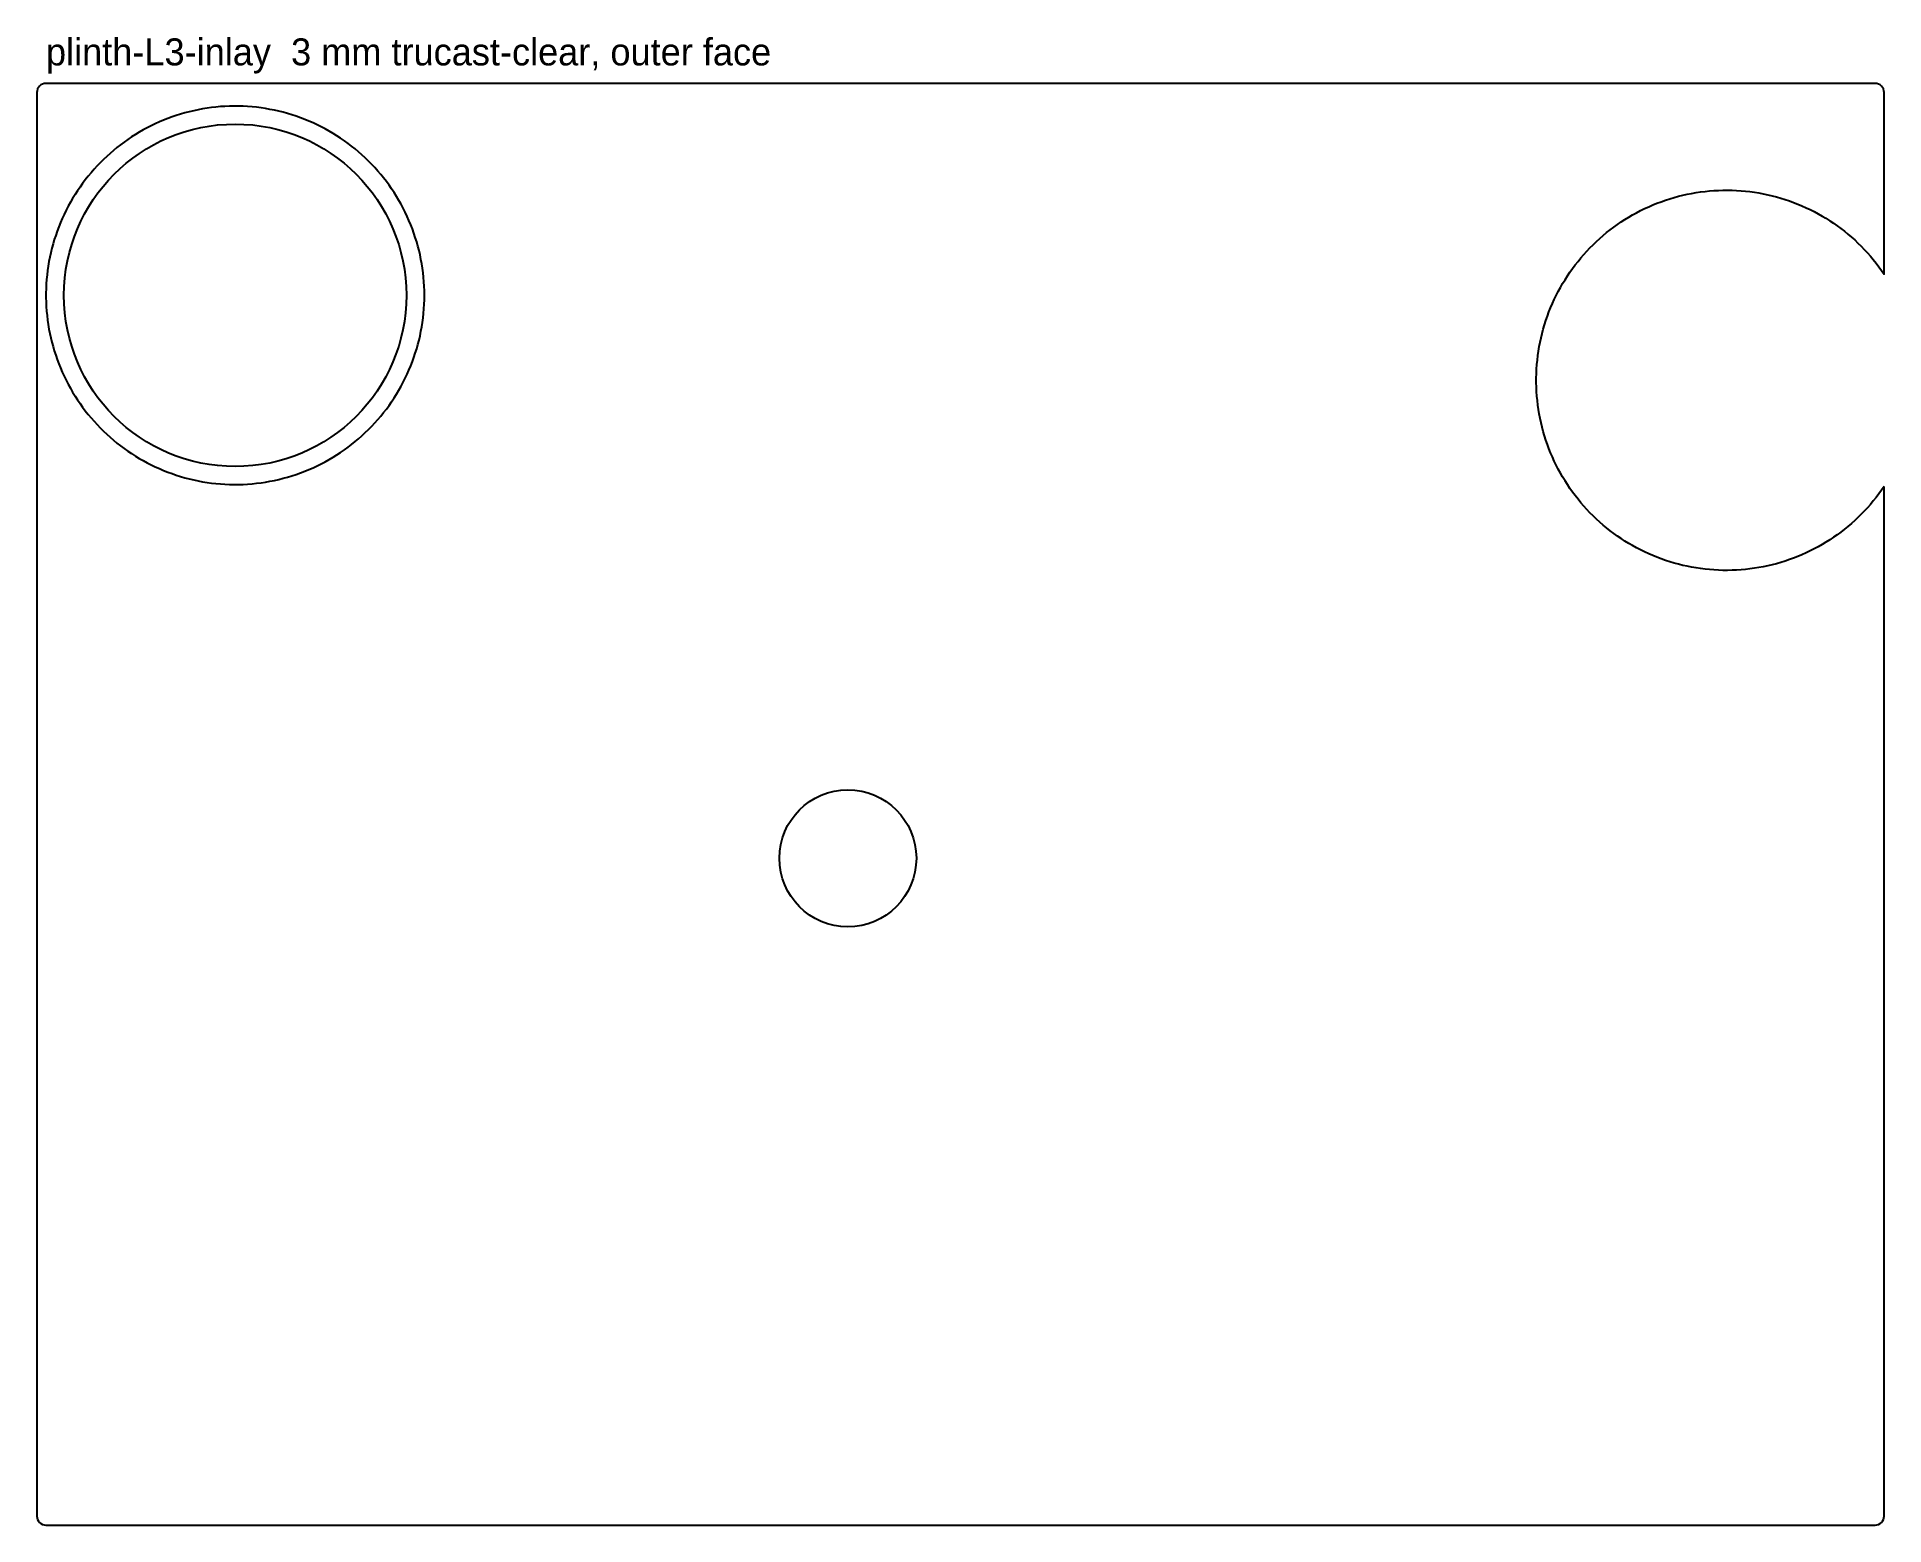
# Model space of a CAD drawing. Header units: millimetres. Extents: x 0 to 410, y 0 to 330.
import ezdxf

# ---------------------------------------------------------------- set-up
doc = ezdxf.new("R2010")
doc.units = ezdxf.units.MM
for name, color, linetype in [('CUT_INSIDE', 5, 'Continuous'), ('CUT_OUTSIDE', 1, 'Continuous'), ('NOTES', 7, 'Continuous'), ('POCKET_0.4MM', 3, 'Continuous')]:
    doc.layers.add(name, color=color, linetype=linetype)

msp = doc.modelspace()

# ---------------------------------------------------------------- linework, layer by layer
at = {"layer": 'CUT_INSIDE'}
for centre, radius in [((44, 272.97), 38), ((180, 148), 15.2)]:
    msp.add_circle(centre, radius, dxfattribs=at)
at = {"layer": 'CUT_OUTSIDE'}
msp.add_lwpolyline([(410, 230.53), (409.43, 229.71), (408.84, 228.9), (408.24, 228.1), (407.61, 227.32), (406.97, 226.56), (406.3, 225.81), (405.62, 225.07), (404.93, 224.36), (404.21, 223.65), (403.48, 222.97), (402.74, 222.3), (401.98, 221.66), (401.2, 221.03), (400.41, 220.41), (399.6, 219.82), (398.78, 219.25), (397.95, 218.69), (397.1, 218.16), (396.24, 217.65), (395.37, 217.15), (394.49, 216.68), (393.6, 216.23), (392.69, 215.8), (391.78, 215.39), (390.86, 215), (389.93, 214.64), (388.99, 214.29), (388.04, 213.97), (387.08, 213.68), (386.12, 213.4), (385.15, 213.15), (384.18, 212.92), (383.2, 212.71), (382.22, 212.53), (381.23, 212.37), (380.24, 212.23), (379.24, 212.12), (378.25, 212.03), (377.25, 211.97), (376.25, 211.93), (375.25, 211.91), (374.25, 211.92), (373.25, 211.94), (372.25, 212), (371.25, 212.08), (370.26, 212.18), (369.26, 212.3), (368.27, 212.45), (367.29, 212.62), (366.31, 212.81), (365.33, 213.03), (364.36, 213.27), (363.39, 213.54), (362.44, 213.82), (361.48, 214.13), (360.54, 214.46), (359.6, 214.82), (358.68, 215.19), (357.76, 215.59), (356.85, 216.01), (355.95, 216.45), (355.07, 216.91), (354.19, 217.4), (353.32, 217.9), (352.47, 218.42), (351.63, 218.97), (350.81, 219.53), (349.99, 220.12), (349.19, 220.72), (348.41, 221.34), (347.64, 221.98), (346.89, 222.64), (346.15, 223.31), (345.43, 224), (344.72, 224.71), (344.03, 225.44), (343.36, 226.18), (342.71, 226.94), (342.07, 227.71), (341.46, 228.5), (340.86, 229.3), (340.28, 230.12), (339.72, 230.95), (339.18, 231.79), (338.66, 232.65), (338.17, 233.52), (337.69, 234.4), (337.23, 235.29), (336.79, 236.19), (336.38, 237.1), (335.99, 238.02), (335.62, 238.95), (335.27, 239.88), (334.94, 240.83), (334.64, 241.78), (334.36, 242.74), (334.1, 243.71), (333.87, 244.68), (333.65, 245.66), (333.47, 246.64), (333.3, 247.63), (333.16, 248.62), (333.04, 249.61), (332.95, 250.61), (332.87, 251.61), (332.83, 252.61), (332.8, 253.61), (332.8, 254.61), (332.83, 255.61), (332.87, 256.61), (332.95, 257.61), (333.04, 258.6), (333.16, 259.6), (333.3, 260.59), (333.47, 261.57), (333.65, 262.56), (333.87, 263.53), (334.1, 264.51), (334.36, 265.47), (334.64, 266.43), (334.94, 267.39), (335.27, 268.33), (335.62, 269.27), (335.99, 270.2), (336.38, 271.12), (336.79, 272.03), (337.23, 272.93), (337.69, 273.82), (338.17, 274.7), (338.66, 275.57), (339.18, 276.42), (339.72, 277.27), (340.28, 278.1), (340.86, 278.91), (341.46, 279.72), (342.07, 280.5), (342.71, 281.28), (343.36, 282.03), (344.03, 282.78), (344.72, 283.5), (345.43, 284.21), (346.15, 284.9), (346.89, 285.58), (347.64, 286.24), (348.41, 286.88), (349.19, 287.5), (349.99, 288.1), (350.81, 288.68), (351.63, 289.25), (352.47, 289.79), (353.32, 290.32), (354.19, 290.82), (355.07, 291.3), (355.95, 291.77), (356.85, 292.21), (357.76, 292.63), (358.68, 293.02), (359.6, 293.4), (360.54, 293.75), (361.48, 294.09), (362.44, 294.39), (363.39, 294.68), (364.36, 294.94), (365.33, 295.19), (366.31, 295.4), (367.29, 295.6), (368.27, 295.77), (369.26, 295.92), (370.26, 296.04), (371.25, 296.14), (372.25, 296.22), (373.25, 296.27), (374.25, 296.3), (375.25, 296.31), (376.25, 296.29), (377.25, 296.25), (378.25, 296.18), (379.24, 296.09), (380.24, 295.98), (381.23, 295.85), (382.22, 295.69), (383.2, 295.5), (384.18, 295.3), (385.15, 295.07), (386.12, 294.82), (387.08, 294.54), (388.04, 294.24), (388.99, 293.92), (389.93, 293.58), (390.86, 293.22), (391.78, 292.83), (392.69, 292.42), (393.6, 291.99), (394.49, 291.54), (395.37, 291.07), (396.24, 290.57), (397.1, 290.06), (397.95, 289.52), (398.78, 288.97), (399.6, 288.4), (400.41, 287.8), (401.2, 287.19), (401.98, 286.56), (402.74, 285.91), (403.48, 285.25), (404.21, 284.56), (404.93, 283.86), (405.62, 283.14), (406.3, 282.41), (406.97, 281.66), (407.61, 280.89), (408.24, 280.11), (408.84, 279.32), (409.43, 278.51), (410, 277.68), (410, 318), (409.96, 318.39), (409.85, 318.77), (409.66, 319.11), (409.41, 319.41), (409.11, 319.66), (408.77, 319.85), (408.39, 319.96), (408, 320), (2, 320), (1.61, 319.96), (1.23, 319.85), (0.89, 319.66), (0.59, 319.41), (0.34, 319.11), (0.15, 318.77), (0.04, 318.39), (0, 318), (0, 2), (0.04, 1.61), (0.15, 1.23), (0.34, 0.89), (0.59, 0.59), (0.89, 0.34), (1.23, 0.15), (1.61, 0.04), (2, 0), (408, 0), (408.39, 0.04), (408.77, 0.15), (409.11, 0.34), (409.41, 0.59), (409.66, 0.89), (409.85, 1.23), (409.96, 1.61), (410, 2), (410, 230.53)], close=True, dxfattribs=at)
at = {"layer": 'POCKET_0.4MM'}
msp.add_lwpolyline([(86, 272.97), (85.99, 273.98), (85.95, 274.98), (85.89, 275.98), (85.81, 276.98), (85.7, 277.98), (85.57, 278.97), (85.41, 279.96), (85.24, 280.95), (85.03, 281.93), (84.81, 282.91), (84.56, 283.88), (84.29, 284.85), (83.99, 285.81), (83.67, 286.76), (83.33, 287.7), (82.97, 288.64), (82.58, 289.57), (82.18, 290.48), (81.75, 291.39), (81.3, 292.29), (80.82, 293.17), (80.33, 294.04), (79.82, 294.91), (79.28, 295.76), (78.73, 296.59), (78.15, 297.42), (77.56, 298.22), (76.95, 299.02), (76.32, 299.8), (75.67, 300.56), (75, 301.31), (74.31, 302.04), (73.61, 302.76), (72.89, 303.46), (72.15, 304.14), (71.4, 304.8), (70.63, 305.45), (69.85, 306.08), (69.05, 306.68), (68.24, 307.27), (67.41, 307.84), (66.57, 308.39), (65.72, 308.92), (64.86, 309.43), (63.98, 309.92), (63.09, 310.38), (62.19, 310.83), (61.28, 311.25), (60.36, 311.65), (59.43, 312.03), (58.5, 312.39), (57.55, 312.73), (56.6, 313.04), (55.64, 313.33), (54.67, 313.59), (53.69, 313.84), (52.72, 314.06), (51.73, 314.25), (50.74, 314.43), (49.75, 314.58), (48.76, 314.7), (47.76, 314.8), (46.76, 314.88), (45.76, 314.94), (44.75, 314.97), (43.75, 314.97), (42.75, 314.95), (41.74, 314.91), (40.74, 314.85), (39.74, 314.76), (38.75, 314.64), (37.75, 314.51), (36.76, 314.34), (35.78, 314.16), (34.79, 313.95), (33.82, 313.72), (32.85, 313.46), (31.88, 313.19), (30.93, 312.89), (29.98, 312.56), (29.03, 312.22), (28.1, 311.85), (27.18, 311.46), (26.26, 311.04), (25.36, 310.61), (24.46, 310.15), (23.58, 309.68), (22.71, 309.18), (21.85, 308.66), (21.01, 308.12), (20.17, 307.56), (19.35, 306.98), (18.55, 306.38), (17.76, 305.76), (16.98, 305.13), (16.22, 304.47), (15.48, 303.8), (14.75, 303.11), (14.04, 302.4), (13.34, 301.68), (12.67, 300.94), (12.01, 300.18), (11.37, 299.41), (10.74, 298.62), (10.14, 297.82), (9.56, 297.01), (8.99, 296.18), (8.45, 295.33), (7.92, 294.48), (7.42, 293.61), (6.94, 292.73), (6.48, 291.84), (6.04, 290.94), (5.62, 290.02), (5.22, 289.1), (4.85, 288.17), (4.49, 287.23), (4.17, 286.28), (3.86, 285.33), (3.58, 284.37), (3.31, 283.4), (3.08, 282.42), (2.86, 281.44), (2.67, 280.46), (2.51, 279.47), (2.36, 278.48), (2.24, 277.48), (2.15, 276.48), (2.07, 275.48), (2.03, 274.48), (2, 273.47), (2, 272.47), (2.03, 271.47), (2.07, 270.47), (2.15, 269.46), (2.24, 268.47), (2.36, 267.47), (2.51, 266.48), (2.67, 265.49), (2.86, 264.5), (3.08, 263.52), (3.31, 262.55), (3.58, 261.58), (3.86, 260.62), (4.17, 259.66), (4.49, 258.71), (4.85, 257.77), (5.22, 256.84), (5.62, 255.92), (6.04, 255.01), (6.48, 254.11), (6.94, 253.22), (7.42, 252.34), (7.92, 251.47), (8.45, 250.61), (8.99, 249.77), (9.56, 248.94), (10.14, 248.12), (10.74, 247.32), (11.37, 246.53), (12.01, 245.76), (12.67, 245.01), (13.34, 244.27), (14.04, 243.54), (14.75, 242.83), (15.48, 242.14), (16.22, 241.47), (16.98, 240.82), (17.76, 240.18), (18.55, 239.56), (19.35, 238.96), (20.17, 238.39), (21.01, 237.83), (21.85, 237.29), (22.71, 236.77), (23.58, 236.27), (24.46, 235.79), (25.36, 235.34), (26.26, 234.9), (27.18, 234.49), (28.1, 234.1), (29.03, 233.73), (29.98, 233.38), (30.93, 233.06), (31.88, 232.76), (32.85, 232.48), (33.82, 232.23), (34.79, 231.99), (35.78, 231.79), (36.76, 231.6), (37.75, 231.44), (38.75, 231.3), (39.74, 231.19), (40.74, 231.1), (41.74, 231.03), (42.75, 230.99), (43.75, 230.97), (44.75, 230.98), (45.76, 231.01), (46.76, 231.06), (47.76, 231.14), (48.76, 231.24), (49.75, 231.37), (50.74, 231.52), (51.73, 231.69), (52.72, 231.89), (53.69, 232.11), (54.67, 232.35), (55.64, 232.62), (56.6, 232.91), (57.55, 233.22), (58.5, 233.55), (59.43, 233.91), (60.36, 234.29), (61.28, 234.69), (62.19, 235.12), (63.09, 235.56), (63.98, 236.03), (64.86, 236.52), (65.72, 237.02), (66.57, 237.55), (67.41, 238.1), (68.24, 238.67), (69.05, 239.26), (69.85, 239.87), (70.63, 240.5), (71.4, 241.14), (72.15, 241.81), (72.89, 242.49), (73.61, 243.19), (74.31, 243.9), (75, 244.63), (75.67, 245.38), (76.32, 246.15), (76.95, 246.93), (77.56, 247.72), (78.15, 248.53), (78.73, 249.35), (79.28, 250.19), (79.82, 251.04), (80.33, 251.9), (80.82, 252.77), (81.3, 253.66), (81.75, 254.56), (82.18, 255.46), (82.58, 256.38), (82.97, 257.31), (83.33, 258.24), (83.67, 259.19), (83.99, 260.14), (84.29, 261.1), (84.56, 262.06), (84.81, 263.03), (85.03, 264.01), (85.24, 264.99), (85.41, 265.98), (85.57, 266.97), (85.7, 267.97), (85.81, 268.96), (85.89, 269.96), (85.95, 270.97), (85.99, 271.97), (86, 272.97)], close=True, dxfattribs=at)

# ---------------------------------------------------------------- texts
at = {"layer": 'NOTES'}
msp.add_text('plinth-L3-inlay  3 mm trucast-clear, outer face', height=6, dxfattribs=at).set_placement((2, 324))

doc.saveas('drawing.dxf')
